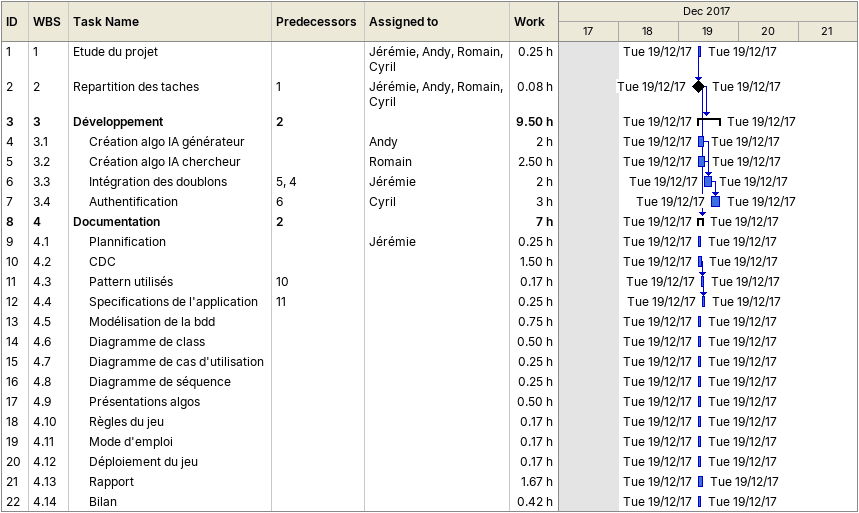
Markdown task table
| ID | WBS | Task | Start | Finish | Predecessors | Resources | Work (h) |
|---|---|---|---|---|---|---|---|
| 1 | 1 | Etude du projet | 2017-12-19 | 2017-12-19 |  | Jérémie, Andy, Romain, Cyril | 0.25 |
| 2 | 2 | Repartition des taches (milestone) | 2017-12-19 | 2017-12-19 | 1 | Jérémie, Andy, Romain, Cyril | 0.08 |
| 3 | 3 | **Développement** | 2017-12-19 | 2017-12-19 | 2 |  | 9.50 |
| 4 | 3.1 | Création algo IA générateur | 2017-12-19 | 2017-12-19 |  | Andy | 2 |
| 5 | 3.2 | Création algo IA chercheur | 2017-12-19 | 2017-12-19 |  | Romain | 2.50 |
| 6 | 3.3 | Intégration des doublons | 2017-12-19 | 2017-12-19 | 5, 4 | Jérémie | 2 |
| 7 | 3.4 | Authentification | 2017-12-19 | 2017-12-19 | 6 | Cyril | 3 |
| 8 | 4 | **Documentation** | 2017-12-19 | 2017-12-19 | 2 |  | 7 |
| 9 | 4.1 | Plannification | 2017-12-19 | 2017-12-19 |  | Jérémie | 0.25 |
| 10 | 4.2 | CDC | 2017-12-19 | 2017-12-19 |  |  | 1.50 |
| 11 | 4.3 | Pattern utilisés | 2017-12-19 | 2017-12-19 | 10 |  | 0.17 |
| 12 | 4.4 | Specifications de l'application | 2017-12-19 | 2017-12-19 | 11 |  | 0.25 |
| 13 | 4.5 | Modélisation de la bdd | 2017-12-19 | 2017-12-19 |  |  | 0.75 |
| 14 | 4.6 | Diagramme de class | 2017-12-19 | 2017-12-19 |  |  | 0.50 |
| 15 | 4.7 | Diagramme de cas d'utilisation | 2017-12-19 | 2017-12-19 |  |  | 0.25 |
| 16 | 4.8 | Diagramme de séquence | 2017-12-19 | 2017-12-19 |  |  | 0.25 |
| 17 | 4.9 | Présentations algos | 2017-12-19 | 2017-12-19 |  |  | 0.50 |
| 18 | 4.10 | Règles du jeu | 2017-12-19 | 2017-12-19 |  |  | 0.17 |
| 19 | 4.11 | Mode d'emploi | 2017-12-19 | 2017-12-19 |  |  | 0.17 |
| 20 | 4.12 | Déploiement du jeu | 2017-12-19 | 2017-12-19 |  |  | 0.17 |
| 21 | 4.13 | Rapport | 2017-12-19 | 2017-12-19 |  |  | 1.67 |
| 22 | 4.14 | Bilan | 2017-12-19 | 2017-12-19 |  |  | 0.42 |
